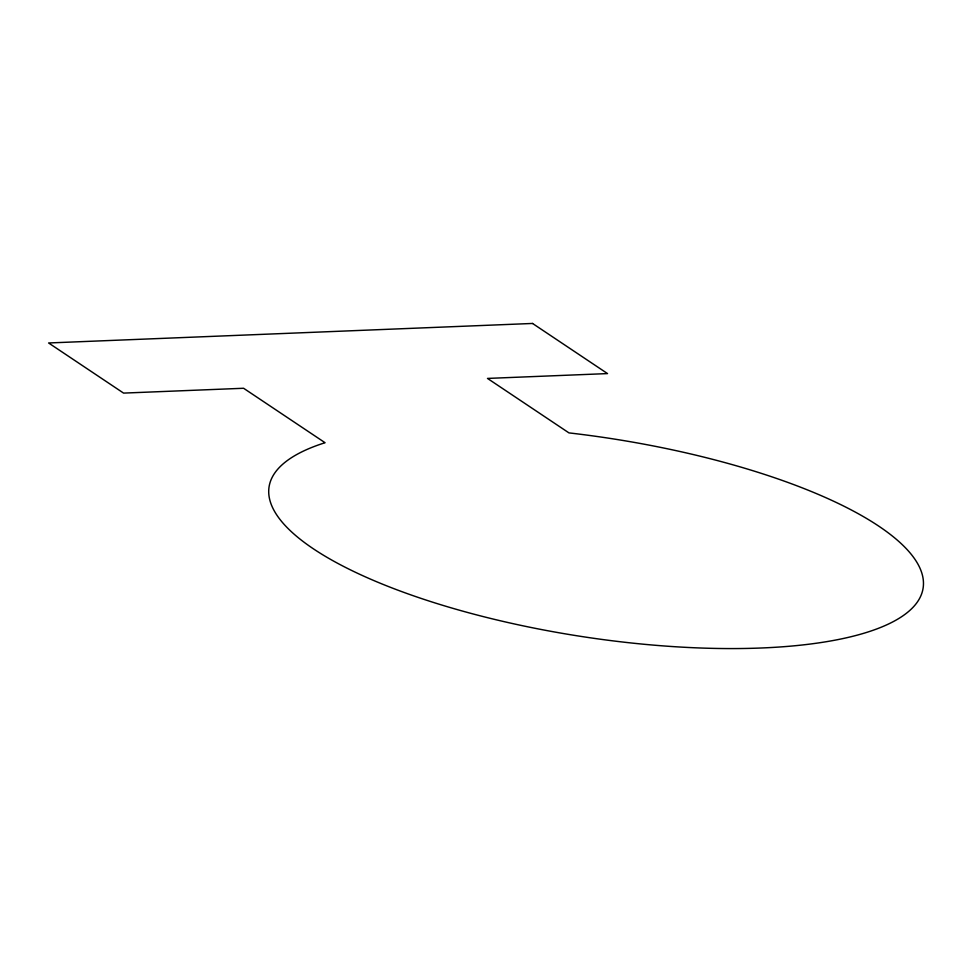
<?xml version="1.0" encoding="UTF-8"?>
<svg xmlns="http://www.w3.org/2000/svg" width="972" height="972" viewBox="0 0 972 972"><rect width="100%" height="100%" fill="white"/><g stroke="black" fill="none" stroke-linecap="round" stroke-linejoin="round"><path stroke-width="1.46" d="M532.547 323.457L48.6 342.97L123.578 393.101L243.595 388.265L325.061 442.722A330.905 100.055 8.8 0 0 477.932 615.227A330.905 100.055 8.8 0 0 920.12 597.391A330.905 100.055 8.8 0 0 568.96 432.892L487.494 378.424L607.524 373.588L532.547 323.457"/></g></svg>
